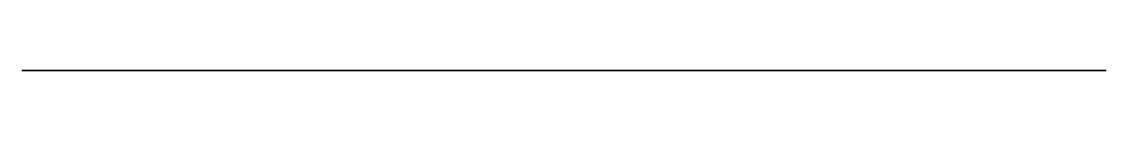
# Model space of a CAD drawing. Header units: millimetres. Extents: x 88.6 to 163.6, y 0 to 0.
import ezdxf

# ---------------------------------------------------------------- set-up
doc = ezdxf.new("R2010")
doc.units = ezdxf.units.MM

msp = doc.modelspace()

# ---------------------------------------------------------------- linework, layer by layer
at = {"extrusion": (0, -1, 0)}
for p, q in [((88.561, 0, 37.649), (163.561, 0, 37.649)), ((163.561, 0, 49.649), (88.561, 0, 49.649)), ((88.561, 0, 49.649), (88.561, 0, 37.649)), ((108.561, 0, 49.649), (143.562, 0, 74.442)), ((113.561, 0, 49.649), (113.561, 0, 37.649)), ((138.561, 0, 49.649), (138.561, 0, 37.649)), ((163.561, 0, 74.649), (143.562, 0, 74.442)), ((163.561, 0, 37.649), (163.561, 0, 49.649)), ((163.561, 0, 49.649), (163.561, 0, 74.649))]:
    msp.add_line(p, q, dxfattribs=at)

doc.saveas('drawing.dxf')
